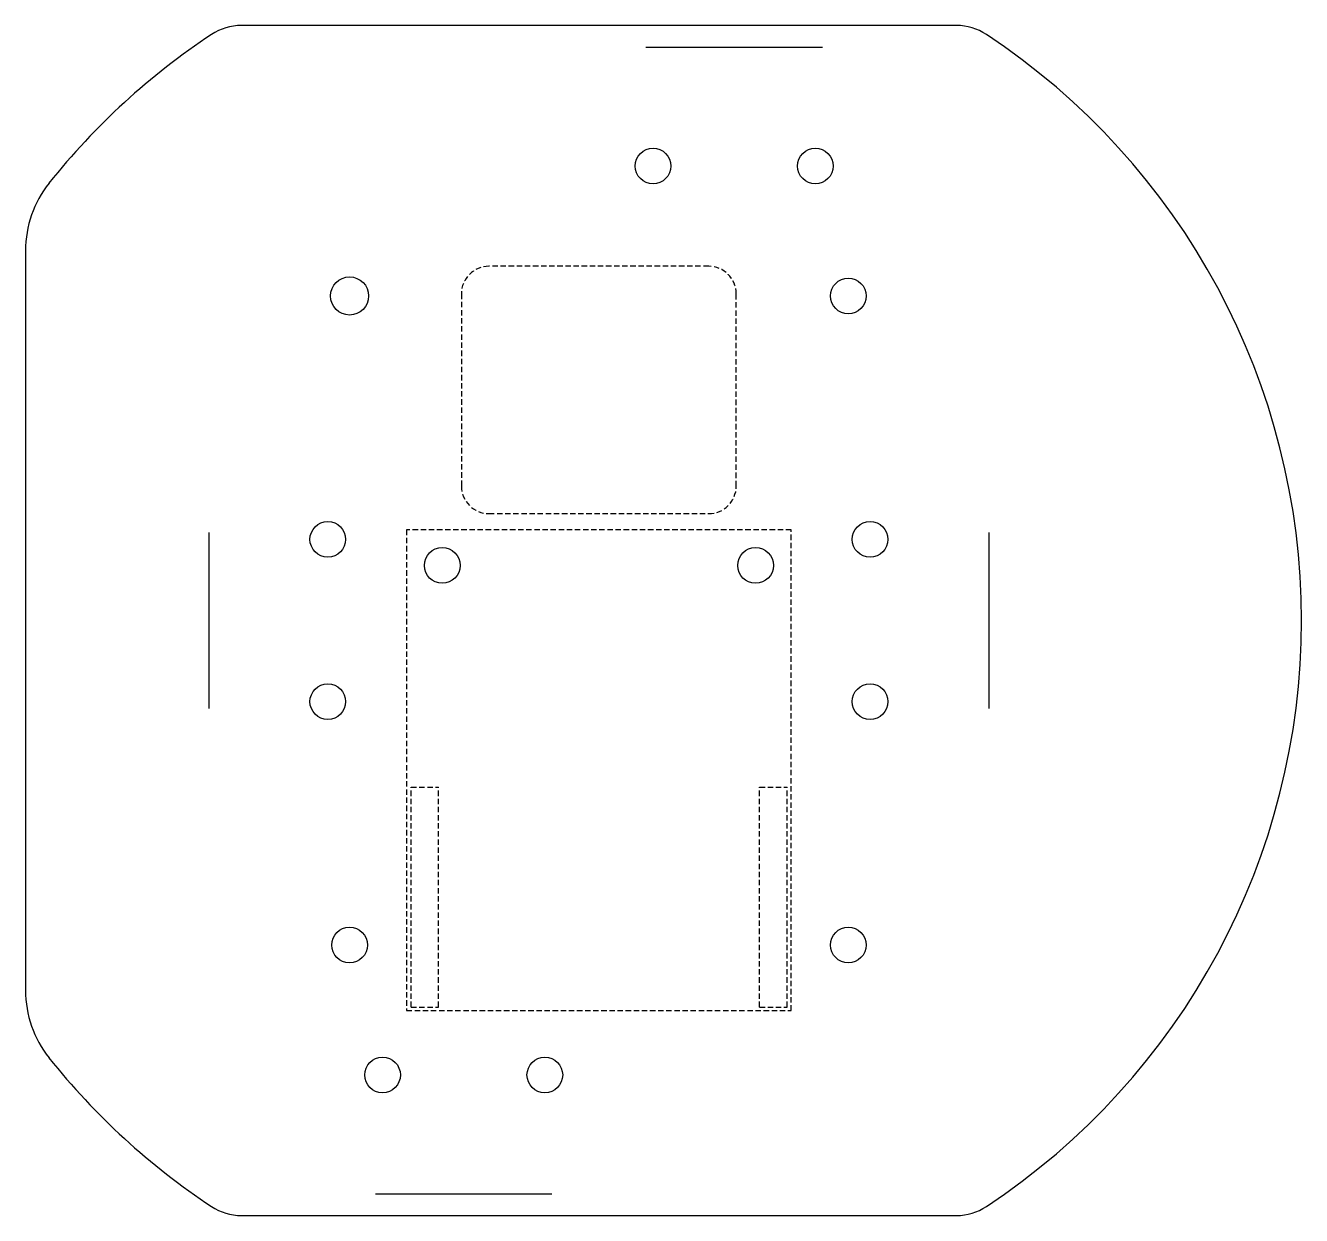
# Model space of a CAD drawing. Header units: millimetres. Extents: x -53 to 65, y -55 to 55.
import ezdxf

# ---------------------------------------------------------------- set-up
doc = ezdxf.new("R2010")
doc.units = ezdxf.units.MM
doc.linetypes.add('DASHED', pattern=[0.75, 0.5, -0.25])
doc.layers.get('0').update_dxf_attribs({"linetype": 'CONTINUOUS'})
doc.layers.add('1', color=7, linetype='DASHED')

msp = doc.modelspace()

# ---------------------------------------------------------------- linework, layer by layer
for p, q in [((33.05, 55), (-33.05, 55)), ((4.35, 53), (20.65, 53)), ((-53, 34.19), (-53, -34.19)), ((-36.05, 8.15), (-36.05, -8.15)), ((36.05, 8.15), (36.05, -8.15)), ((-20.65, -53), (-4.35, -53)), ((-33.05, -55), (33.05, -55))]:
    msp.add_line(p, q)
for centre, radius in [((5, 42.01), 1.65), ((20, 42.01), 1.65), ((-23.05, 30), 1.76), ((23.05, 30), 1.65), ((-25.06, 7.5), 1.65), ((25.06, 7.5), 1.65), ((-14.48, 5.09), 1.65), ((14.48, 5.09), 1.65), ((-25.06, -7.5), 1.65), ((25.06, -7.5), 1.65), ((-23.05, -30), 1.65), ((23.05, -30), 1.65), ((-20, -42.01), 1.65), ((-5, -42.01), 1.65)]:
    msp.add_circle(centre, radius)
for centre, radius, start, end in [((-33.05, 50), 5, 90, 123.4647), ((33.05, 50), 5, 56.5353, 90), ((0, 0), 64.94, 123.4647, 141.5114), ((0, 0), 64.94, -56.5353, 56.5353), ((-43, 34.19), 10, 141.5114, 180), ((-43, -34.19), 10, 180, 218.4886), ((0, 0), 64.94, 218.4886, 236.5353), ((-33.05, -50), 5, 236.5353, 270), ((33.05, -50), 5, 270, 303.4647)]:
    msp.add_arc(centre, radius, start, end)
at = {"layer": '1'}
for p, q in [((10.15, 32.74), (-10.17, 32.74)), ((-12.71, 30.2), (-12.71, 12.42)), ((12.69, 12.42), (12.69, 30.2)), ((-10.17, 9.88), (10.15, 9.88)), ((17.78, 8.39), (-17.78, 8.39)), ((-17.78, 8.39), (-17.78, -36.06)), ((17.78, -36.06), (17.78, 8.39)), ((-17.36, -35.73), (-17.36, -15.41)), ((-17.36, -15.41), (-14.82, -15.41)), ((-14.82, -35.73), (-14.82, -15.41)), ((14.85, -35.73), (14.85, -15.41)), ((14.85, -15.41), (17.39, -15.41)), ((17.39, -35.73), (17.39, -15.41)), ((-17.78, -36.06), (17.78, -36.06)), ((-17.36, -35.73), (-14.82, -35.73)), ((14.85, -35.73), (17.39, -35.73))]:
    msp.add_line(p, q, dxfattribs=at)
for centre, start, end in [((-10.17, 30.2), 90, 180), ((10.15, 30.2), 0, 90), ((-10.17, 12.42), 180, 270), ((10.15, 12.42), -90, 0)]:
    msp.add_arc(centre, 2.54, start, end, dxfattribs=at)

doc.saveas('drawing.dxf')
